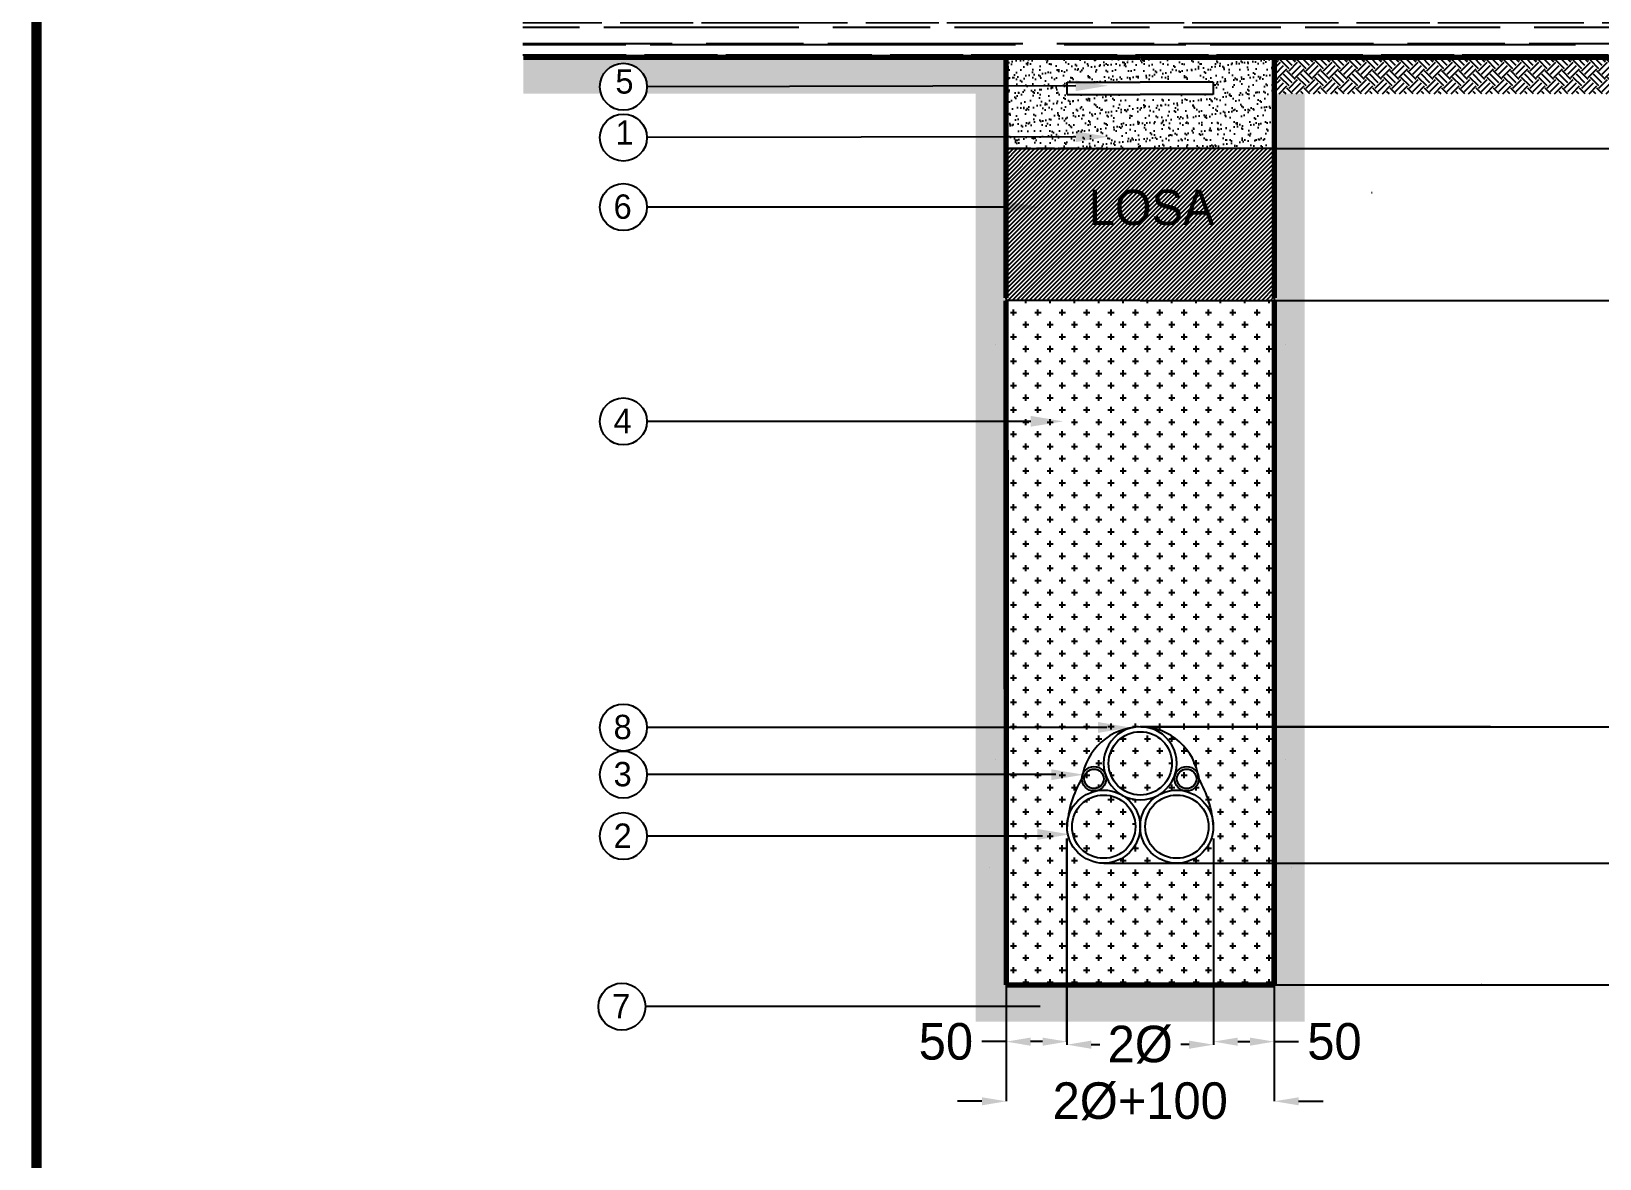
# Model space of a CAD drawing. Header units: inches. Extents: x -552 to 1399, y 96 to 2834.
# Drawn here: x -552 to 736, y 1208 to 2133 of the extents above; entities that cross this region are included whole.
import ezdxf

# ---------------------------------------------------------------- set-up
doc = ezdxf.new("R2010")
doc.units = ezdxf.units.IN
doc.header["$MEASUREMENT"] = 0
doc.layers.get('0').update_dxf_attribs({"color": 3})
doc.layers.get('Defpoints').update_dxf_attribs({"color": 50})
for name, color, linetype in [('Arena', 33, 'Continuous'), ('Cepa', 6, 'Continuous'), ('Cinta', 52, 'Continuous'), ('Dimensiones', 7, 'Continuous'), ('Ductos', 30, 'Continuous'), ('Flejes', 4, 'Continuous'), ('Loza', 3, 'Continuous'), ('Marco', 7, 'Continuous'), ('Textos', 7, 'Continuous'), ('Tierra', 34, 'Continuous')]:
    doc.layers.add(name, color=color, linetype=linetype)
doc.styles.get("Standard").update_dxf_attribs({"font": ''})
doc.styles.get('Standard').set_extended_font_data('Zurich Ex BT')
doc.dimstyles.get("Standard").update_dxf_attribs({"dimtxt": 30, "dimasz": 20, "dimexe": 0.18, "dimexo": 0.0625, "dimgap": 2, "dimtad": 0, "dimtih": 1, "dimtoh": 1, "dimdec": 0, "dimzin": 0, "dimdsep": 46, "dimtxsty": 'Standard', "dimcen": 0.09, "dimadec": 0, "dimazin": 0, "dimtfac": 1, "dimtdec": 0, "dimtofl": 0, "dimtmove": 0, "dimatfit": 3, "dimfxl": 0, "dimtolj": 1, "dimtzin": 0, "dimarcsym": 0})
pattern_1 = [(45, (-107.509, 2.515), (9e-16, 14.142136), [10, -10]), (45, (-110.161, 5.167), (9e-16, 14.142136), [10, -10]), (45, (-112.813, 7.819), (9e-16, 14.142136), [10, -10]), (135, (-112.813, 9.586), (-14.142136, 2e-15), [10, -10]), (135, (-110.161, 12.238), (-14.142136, 2e-15), [10, -10]), (135, (-107.509, 14.89), (-14.142136, 2e-15), [10, -10])]

# ---------------------------------------------------------------- blocks, each defined once
blk = doc.blocks.new('*D4')
at = {"layer": 'Defpoints', "color": 0}
for p in [(644.2, 1450.3), (469, 1350.3), (1167.6, 1350.3)]:
    blk.add_point(p, dxfattribs=at)
at = {"layer": 'Dimensiones', "color": 0, "lineweight": -2}
for p, q in [((644.3, 1450.3), (1167.8, 1450.3)), ((1167.6, 1430.3), (1167.6, 1417.6)), ((1167.6, 1370.3), (1167.6, 1383.1)), ((469, 1350.3), (1167.8, 1350.3))]:
    blk.add_line(p, q, dxfattribs=at)
at = {"layer": 'Dimensiones', "color": 0}
for points in [[(1164.2, 1430.3), (1170.9, 1430.3), (1167.6, 1450.3)], [(1164.2, 1370.3), (1170.9, 1370.3), (1167.6, 1350.3)]]:
    blk.add_solid(points, dxfattribs=at)
at = {"layer": 'Dimensiones', "color": 0, "insert": (1167.6, 1400.3), "char_height": 30, "attachment_point": 5}
blk.add_mtext('\\A1;100', dxfattribs=at)
blk = doc.blocks.new('*D5')
at = {"layer": 'Defpoints', "color": 0}
for p in [(248.9, 1470.5), (298.8, 1470.5), (298.8, 1303.8)]:
    blk.add_point(p, dxfattribs=at)
at = {"layer": 'Dimensiones', "color": 0, "lineweight": -2}
for p, q in [((248.9, 1470.5), (248.9, 1303.6)), ((298.8, 1470.5), (298.8, 1303.6)), ((248.9, 1303.8), (228.9, 1303.8)), ((278.8, 1303.8), (268.9, 1303.8))]:
    blk.add_line(p, q, dxfattribs=at)
at = {"layer": 'Dimensiones', "color": 0}
for points in [[(268.9, 1307.1), (268.9, 1300.4), (248.9, 1303.8)], [(278.8, 1307.1), (278.8, 1300.4), (298.8, 1303.8)]]:
    blk.add_solid(points, dxfattribs=at)
at = {"layer": 'Dimensiones', "color": 0, "insert": (199.4, 1303.8), "char_height": 30, "attachment_point": 5}
blk.add_mtext('\\A1;50', dxfattribs=at)
blk = doc.blocks.new('*D6')
at = {"layer": 'Defpoints', "color": 0}
for p in [(419.1, 1470.5), (469, 1470.5), (419.1, 1303.8)]:
    blk.add_point(p, dxfattribs=at)
at = {"layer": 'Dimensiones', "color": 0, "lineweight": -2}
for p, q in [((419.1, 1470.5), (419.1, 1303.6)), ((469, 1470.5), (469, 1303.6)), ((439.1, 1303.8), (449, 1303.8)), ((469, 1303.8), (489, 1303.8))]:
    blk.add_line(p, q, dxfattribs=at)
at = {"layer": 'Dimensiones', "color": 0}
for points in [[(439.1, 1307.1), (439.1, 1300.4), (419.1, 1303.8)], [(449, 1307.1), (449, 1300.4), (469, 1303.8)]]:
    blk.add_solid(points, dxfattribs=at)
at = {"layer": 'Dimensiones', "color": 0, "insert": (518.5, 1303.8), "char_height": 30, "attachment_point": 5}
blk.add_mtext('\\A1;50', dxfattribs=at)
blk = doc.blocks.new('*D7')
at = {"layer": 'Defpoints', "color": 0}
for p in [(865.6, 2312.1), (469.1, 1912.3), (1164.6, 1912.3)]:
    blk.add_point(p, dxfattribs=at)
at = {"layer": 'Dimensiones', "color": 0, "lineweight": -2}
for p, q in [((865.6, 2312.1), (1164.8, 2312.1)), ((1164.6, 2292.1), (1164.6, 2093)), ((1164.6, 1932.3), (1164.6, 2058.5)), ((469.2, 1912.3), (1164.8, 1912.3))]:
    blk.add_line(p, q, dxfattribs=at)
at = {"layer": 'Dimensiones', "color": 0}
for points in [[(1161.3, 2292.1), (1168, 2292.1), (1164.6, 2312.1)], [(1161.3, 1932.3), (1168, 1932.3), (1164.6, 1912.3)]]:
    blk.add_solid(points, dxfattribs=at)
at = {"layer": 'Dimensiones', "color": 0, "insert": (1164.6, 2075.7), "char_height": 30, "attachment_point": 5}
blk.add_mtext('\\A1;400', dxfattribs=at)
blk = doc.blocks.new('*D8')
at = {"layer": 'Defpoints', "color": 0}
for p in [(469.1, 2037.1), (469.2, 1912.3), (1032.3, 1912.3)]:
    blk.add_point(p, dxfattribs=at)
at = {"layer": 'Dimensiones', "color": 0, "lineweight": -2}
for p, q in [((469.2, 2037.1), (1032.5, 2037.1)), ((1032.3, 2017.1), (1032.3, 1995.1)), ((1032.3, 1932.3), (1032.3, 1960.6)), ((469.2, 1912.3), (1032.5, 1912.3))]:
    blk.add_line(p, q, dxfattribs=at)
at = {"layer": 'Dimensiones', "color": 0}
for points in [[(1028.9, 2017.1), (1035.6, 2017.1), (1032.3, 2037.1)], [(1028.9, 1932.3), (1035.6, 1932.3), (1032.3, 1912.3)]]:
    blk.add_solid(points, dxfattribs=at)
at = {"layer": 'Dimensiones', "color": 0, "insert": (1032.3, 1977.8), "char_height": 30, "attachment_point": 5}
blk.add_mtext('\\A1;125', dxfattribs=at)
blk = doc.blocks.new('*D9')
at = {"layer": 'Defpoints', "color": 0}
for p in [(1021.3, 1912.3), (720.1, 1562.3), (1163.9, 1562.3)]:
    blk.add_point(p, dxfattribs=at)
at = {"layer": 'Dimensiones', "color": 0, "lineweight": -2}
for p, q in [((1021.4, 1912.3), (1164, 1912.3)), ((1163.9, 1892.3), (1163.9, 1754.6)), ((1163.9, 1582.3), (1163.9, 1720.1)), ((720.1, 1562.3), (1164, 1562.3))]:
    blk.add_line(p, q, dxfattribs=at)
at = {"layer": 'Dimensiones', "color": 0}
for points in [[(1160.5, 1892.3), (1167.2, 1892.3), (1163.9, 1912.3)], [(1160.5, 1582.3), (1167.2, 1582.3), (1163.9, 1562.3)]]:
    blk.add_solid(points, dxfattribs=at)
at = {"layer": 'Dimensiones', "color": 0, "insert": (1163.9, 1737.3), "char_height": 30, "attachment_point": 5}
blk.add_mtext('\\A1;350', dxfattribs=at)
blk = doc.blocks.new('*D11')
at = {"layer": 'Defpoints', "color": 0}
for p in [(359.4, 1562.3), (359, 1450.3), (1166.5, 1450.3)]:
    blk.add_point(p, dxfattribs=at)
at = {"layer": 'Dimensiones', "color": 0, "lineweight": -2}
for p, q in [((359.4, 1562.3), (1166.6, 1562.3)), ((1166.5, 1542.3), (1166.5, 1525.3)), ((1166.5, 1470.3), (1166.5, 1487.4)), ((359.1, 1450.3), (1166.6, 1450.3))]:
    blk.add_line(p, q, dxfattribs=at)
at = {"layer": 'Dimensiones', "color": 0}
for points in [[(1163.1, 1542.3), (1169.8, 1542.3), (1166.5, 1562.3)], [(1163.1, 1470.3), (1169.8, 1470.3), (1166.5, 1450.3)]]:
    blk.add_solid(points, dxfattribs=at)
at = {"layer": 'Dimensiones', "color": 0, "insert": (1166.5, 1506.3), "char_height": 30, "attachment_point": 5}
blk.add_mtext('\\A1;1.866 Ø', dxfattribs=at)
blk = doc.blocks.new('*D12')
at = {"layer": 'Defpoints', "color": 0}
for p in [(298.8, 1303.8), (419.1, 1303.8), (419.1, 1301.3)]:
    blk.add_point(p, dxfattribs=at)
at = {"layer": 'Dimensiones', "color": 0, "lineweight": -2}
for p, q in [((298.8, 1303.7), (298.8, 1301.1)), ((318.8, 1301.3), (325.7, 1301.3)), ((399.1, 1301.3), (392.2, 1301.3)), ((419.1, 1303.7), (419.1, 1301.1))]:
    blk.add_line(p, q, dxfattribs=at)
at = {"layer": 'Dimensiones', "color": 0}
for points in [[(318.8, 1304.6), (318.8, 1297.9), (298.8, 1301.3)], [(399.1, 1304.6), (399.1, 1297.9), (419.1, 1301.3)]]:
    blk.add_solid(points, dxfattribs=at)
at = {"layer": 'Dimensiones', "color": 0, "insert": (359, 1301.3), "char_height": 30, "attachment_point": 5}
blk.add_mtext('\\A1;2Ø', dxfattribs=at)
blk = doc.blocks.new('*D13')
at = {"layer": 'Defpoints', "color": 0}
for p in [(249, 1254.8), (469.1, 1254.8), (469.1, 1254.8)]:
    blk.add_point(p, dxfattribs=at)
at = {"layer": 'Dimensiones', "color": 0, "lineweight": -2}
for p, q in [((229, 1254.8), (209, 1254.8)), ((249, 1254.9), (249, 1255)), ((469.1, 1254.9), (469.1, 1255)), ((489.1, 1254.8), (509.1, 1254.8))]:
    blk.add_line(p, q, dxfattribs=at)
at = {"layer": 'Dimensiones', "color": 0}
for points in [[(229, 1258.1), (229, 1251.5), (249, 1254.8)], [(489.1, 1258.1), (489.1, 1251.5), (469.1, 1254.8)]]:
    blk.add_solid(points, dxfattribs=at)
at = {"layer": 'Dimensiones', "color": 0, "insert": (359, 1254.8), "char_height": 30, "attachment_point": 5}
blk.add_mtext('\\A1;2Ø+100', dxfattribs=at)
blk = doc.blocks.new('MARCO')
at = {"layer": 'Marco', "const_width": 5.6}
blk.add_lwpolyline([(0, 0), (0, 1820), (1295, 1820), (1295, 0)], close=True, dxfattribs=at)
blk = doc.blocks.new('Marco y logo')
at = {"xscale": 1.5, "yscale": 1.5, "zscale": 1.5}
blk.add_blockref('MARCO', (-547.5, 100), dxfattribs=at)

msp = doc.modelspace()

# ---------------------------------------------------------------- hatches: boundary and pattern name
at = {"layer": 'Arena'}
h = msp.add_hatch(dxfattribs=at)
h.set_pattern_fill('CROSS', color=256, scale=40, style=0)
h.set_pattern_definition([(0, (-107.509, 2.515), (10, 10), [5, -15]), (90, (-105.009, 0.015), (-10, 10), [5, -15])])
h.paths.add_polyline_path([(359, 1350.3), (469, 1350.3), (469.1, 1912.3), (359, 1912.3), (248.8, 1912.3), (249, 1350.3)])
h.paths.add_polyline_path([(298.9, 1480.3, -1), (358.9, 1480.3, -1)], flags=16)
h.paths.add_polyline_path([(359, 1480.3, -1), (419, 1480.3, -1)], flags=16)
h.paths.add_polyline_path([(330.6, 1522.3, -0.070353), (331, 1519.6, -1), (311, 1519.6, -0.830425), (330.3, 1523.2, -0.509022), (359, 1562.3, -1.002086), (359, 1502.3, -0.318369)], flags=16)
h.paths.add_polyline_path([(387.1, 1519.6, -1), (407.1, 1519.6, -1)], flags=16)
h.paths.add_polyline_path([(333, 1532.3, -1), (385, 1532.3, -1)], flags=0)
h.paths.add_polyline_path([(313, 1519.6, -1), (329, 1519.6, -1)], flags=0)
h.paths.add_polyline_path([(355, 1480.3, -1), (303, 1480.3, -1)], flags=0)
h.paths.add_polyline_path([(363.1, 1480.3, -1), (415.1, 1480.3, -1)], flags=0)
h.paths.add_polyline_path([(415.1, 1480.3, 1), (363.1, 1480.3, 1)], flags=0)
h.paths.add_polyline_path([(405.1, 1519.6, 1), (389.1, 1519.6, 1)], flags=0)
at = {"layer": 'Dimensiones'}
h = msp.add_hatch(dxfattribs=at)
h.set_pattern_fill('AR-RROOF', color=256, scale=20, style=0)
h.set_pattern_definition([(0, (-107.51, 2.515), (44, 20), [300, -40, 100, -20]), (0, (-80.91, 12.515), (-20, 26.6), [60, -6.6, 120, -15]), (0, (-97.509, 19.515), (104, 13.4), [160, -28, 80, -20])])
h.paths.add_polyline_path([(359, 2312.1), (-147.2, 2312.1), (-147.2, 2244), (-100.5, 2200.4), (-199.3, 2200.4), (-148.1, 2169.9), (-148.1, 2112.1), (248.8, 2112.1), (469.1, 2112.1), (866, 2112.1), (866, 2169.9), (917.3, 2200.4), (818.5, 2200.4), (865.2, 2244), (865.2, 2312.1)])
h.paths.add_polyline_path([(236.9, 2249.3), (506.1, 2249.3), (506.1, 2195.6), (236.9, 2195.6)], flags=24)
h = msp.add_hatch(dxfattribs=at)
h.set_pattern_fill('AR-SAND', color=256, scale=5, style=0)
h.set_pattern_definition([(37.5, (-107.509, 2.515), (-0.314967, 9.63412), [0, -7.6, 0, -8.5, 0, -8.125]), (7.5, (-107.509, 2.515), (8.84888, 14.11073), [0, -4.1, 0, -6.85, 0, -2.625]), (327.5, (-113.659, 2.515), (15.57071, 0.028295), [0, -2.5, 0, -9, 0, -11.75]), (317.5, (-113.659, 2.515), (15.03063, 4.38838), [0, -1.25, 0, -5.9, 0, -6.75])])
h.paths.add_polyline_path([(359, 2081.5), (299, 2081.5), (299, 2088.7), (248.8, 2088.6), (248.8, 2037.1), (357.7, 2037.1), (469.1, 2037.1), (469.1, 2112.1), (248.8, 2112.1), (248.8, 2088.6), (299, 2088.7), (299, 2091.5), (359, 2091.5), (419, 2091.5), (419, 2081.5)])
at = {"layer": 'Loza'}
h = msp.add_hatch(dxfattribs=at)
h.set_pattern_fill('ANSI31', color=256, scale=20, style=0)
h.set_pattern_definition([(45, (-107.5093, 2.5153), (-1.767767, 1.767767), [])])
h.paths.add_polyline_path([(469.1, 1912.3), (469.1, 2037.1), (357.7, 2037.1), (248.8, 2037.1), (248.8, 1912.3), (359, 1912.3)])
h.paths.add_polyline_path([(299.8, 2010.6), (436.8, 2010.6), (436.8, 1966.3), (299.8, 1966.3)], flags=24)
at = {"layer": 'Tierra'}
h = msp.add_hatch(dxfattribs=at)
h.set_pattern_fill('EARTH', color=256, scale=40, angle=45, style=0)
h.set_pattern_definition(pattern_1)
h.paths.add_polyline_path([(359, 1350.3), (298.8, 1350.3), (298.8, 1320.3), (359, 1320.3)])
h.paths.add_polyline_path([(298.8, 1350.3), (249, 1350.3), (248.8, 1350.3), (248.8, 1483.9), (223.8, 1483.9), (223.8, 1320.3), (298.8, 1320.3)])
h.paths.add_polyline_path([(248.8, 1648.3), (223.8, 1648.3), (223.8, 1483.9), (248.8, 1483.9)])
h.paths.add_polyline_path([(248.8, 1750.9), (223.8, 1750.9), (223.8, 1648.3), (248.8, 1648.3)])
h.paths.add_polyline_path([(248.8, 1813.1), (223.8, 1813.1), (223.8, 1750.9), (248.8, 1750.9)])
h.paths.add_polyline_path([(248.8, 1989), (223.8, 1989), (223.8, 1813.1), (248.8, 1813.1)])
h.paths.add_polyline_path([(248.8, 2046.7), (223.8, 2046.6), (223.8, 1989), (248.8, 1989)])
h.paths.add_polyline_path([(248.8, 2088.6), (-46.2, 2087.9, -0.076823), (-47.1, 2082.1), (223.8, 2082.1), (223.8, 2046.6), (248.8, 2046.7)])
h.paths.add_polyline_path([(248.8, 2112.1), (-147.6, 2112.1), (-147.6, 2082.1), (-83.9, 2082.1, -0.076817), (-84.8, 2087.9, -0.999988), (-46.2, 2087.9), (248.8, 2088.6)])
h = msp.add_hatch(dxfattribs=at)
h.set_pattern_fill('EARTH', color=256, scale=40, angle=45, style=0)
h.set_pattern_definition(pattern_1)
h.paths.add_polyline_path([(865.6, 2112.1), (469.1, 2112.1), (469.1, 2082.1), (865.6, 2082.1)])
h = msp.add_hatch(dxfattribs=at)
h.set_pattern_fill('EARTH', color=256, scale=40, angle=45, style=0)
h.set_pattern_definition([(135, (825.455, 2.515), (-9e-16, 14.142136), [10, -10]), (135, (828.107, 5.167), (-9e-16, 14.142136), [10, -10]), (135, (830.759, 7.819), (-9e-16, 14.142136), [10, -10]), (45, (830.759, 9.586), (14.142136, 2e-15), [10, -10]), (45, (828.107, 12.238), (14.142136, 2e-15), [10, -10]), (45, (825.455, 14.89), (14.142136, 2e-15), [10, -10])])
h.paths.add_polyline_path([(359, 1350.3), (419.1, 1350.3), (419.1, 1320.3), (359, 1320.3)])
h.paths.add_polyline_path([(419.1, 1350.3), (469, 1350.3), (469.1, 1350.3), (469.1, 1483.9), (494.1, 1483.9), (494.1, 1320.3), (419.1, 1320.3)])
h.paths.add_polyline_path([(469.1, 1648.3), (494.1, 1648.3), (494.1, 1483.9), (469.1, 1483.9)])
h.paths.add_polyline_path([(469.1, 1750.9), (494.1, 1750.9), (494.1, 1648.3), (469.1, 1648.3)])
h.paths.add_polyline_path([(469.1, 1813.1), (494.1, 1813.1), (494.1, 1750.9), (469.1, 1750.9)])
h.paths.add_polyline_path([(469.1, 1989), (494.1, 1989), (494.1, 1813.1), (469.1, 1813.1)])
h.paths.add_polyline_path([(469.1, 2046.7), (494.1, 2046.6), (494.1, 1989), (469.1, 1989)])
h.paths.add_polyline_path([(494.1, 2082.1), (469.1, 2082.1), (469.1, 2046.7), (494.1, 2046.6)])

# ---------------------------------------------------------------- linework, layer by layer
for p, q in [((248.8, 2112.1), (-147.6, 2112.1)), ((248.8, 2112.1), (248.8, 1350.3)), ((469.1, 2112.1), (469.1, 1350.3)), ((469.1, 2112.1), (865.6, 2112.1)), ((248.8, 2037.1), (248.8, 1913.6)), ((269.1, 2037.1), (248.8, 2037.1)), ((248.8, 2037.1), (357.7, 2037.1)), ((288.5, 2037.1), (273.9, 2037.1)), ((307.9, 2037.1), (293.4, 2037.1)), ((317.7, 2037.1), (312.8, 2037.1)), ((327.4, 2037.1), (322.5, 2037.1)), ((356.8, 2037.1), (356.4, 2037.1)), ((470.2, 2037.1), (357.7, 2037.1)), ((361.1, 2037.1), (361.5, 2037.1)), ((548.8, 2001), (549.5, 2001)), ((248.8, 1912.3), (248.8, 1912.1)), ((359, 1912.3), (248.8, 1912.3)), ((359, 1912.3), (469.1, 1912.3)), ((248.8, 1888.7), (248.8, 1888.7)), ((248.8, 1888.7), (248.8, 1804.4)), ((469.1, 1888.7), (469.1, 1888.7)), ((469.1, 1888.7), (469.1, 1804.4)), ((249, 1350.3), (248.9, 1470.5)), ((469, 1350.3), (469, 1470.5)), ((339.5, 1350.3), (248.8, 1350.3)), ((249, 1350.3), (339.5, 1350.3)), ((359, 1350.3), (249, 1350.3)), ((359, 1350.3), (469, 1350.3)), ((378.5, 1350.3), (469.1, 1350.3)), ((469, 1350.3), (378.5, 1350.3)), ((639.5, 1350.3), (639.3, 1350.3))]:
    msp.add_line(p, q)
at = {"linetype": 'Continuous'}
for p, q in [((248.8, 1913.6), (248.8, 2037.2)), ((248.8, 1562.3), (248.8, 1912.3)), ((469.1, 1562.3), (469.1, 1912.3)), ((248.8, 1805.6), (248.8, 1896.7)), ((469.1, 1805.6), (469.1, 1896.7)), ((239.9, 1875.9), (239.9, 1875.9)), ((478.1, 1875.9), (478.1, 1875.9)), ((248.8, 1796.4), (248.8, 1796.4)), ((239.9, 1535.8), (239.9, 1535.8)), ((478.1, 1535.8), (478.1, 1535.8))]:
    msp.add_line(p, q, dxfattribs=at)
msp.add_lwpolyline([(-148.1, 2105.5, 0, 0, 0), (-148.1, 2169.9, 0, 0, 0), (-199.3, 2200.4, 0, 0, 0), (-100.5, 2200.4, 0, 0, 0), (-147.2, 2244, 0, 0, 0), (-147.2, 2312.3, 9.18, 9.18, 0)], format="xyseb")
at = {"layer": 'Arena'}
for p, q in [((235.1, 1446.9), (235.1, 1446.9)), ((482.9, 1446.9), (482.9, 1446.9))]:
    msp.add_line(p, q, dxfattribs=at)
at = {"layer": 'Cepa', "const_width": 4.45}
for points in [[(-147.6, 2112.1), (339.5, 2112.1)], [(358.8, 2112.1), (339.5, 2112.1)], [(865.6, 2112.1), (359, 2112.1)], [(359, 1350.3), (249, 1350.3)], [(359, 1350.3), (469, 1350.3)]]:
    msp.add_lwpolyline(points, dxfattribs=at)
at = {"layer": 'Cepa', "linetype": 'Continuous', "const_width": 4.45}
for points in [[(248.8, 2114.8), (248.8, 1914.3)], [(469.1, 2114.8), (469.1, 1914.3)], [(248.8, 1912.3), (249, 1350.3)], [(469.1, 1912.3), (469, 1350.3)]]:
    msp.add_lwpolyline(points, dxfattribs=at)
at = {"layer": 'Cinta'}
for p, q in [((299, 2081.5), (299, 2091.5)), ((299, 2091.5), (359, 2091.5)), ((419, 2091.5), (359, 2091.5)), ((419, 2091.5), (419, 2081.5)), ((299, 2081.5), (359, 2081.5)), ((419, 2081.5), (359, 2081.5))]:
    msp.add_line(p, q, dxfattribs=at)
at = {"layer": 'Dimensiones'}
for p, q in [((248.8, 2112.1), (469.1, 2112.1)), ((646.7, 1562.3), (359, 1562.3)), ((646.7, 1562.3), (720.1, 1562.3)), ((298.8, 1303.6), (298.8, 1470.5)), ((389, 1450.3), (720.1, 1450.3)), ((249, 1350.3), (249, 1254.8)), ((469.1, 1350.3), (469.1, 1254.8))]:
    msp.add_line(p, q, dxfattribs=at)
at = {"layer": 'Ductos'}
for centre, radius in [((359, 1532.3), 26), ((321, 1519.6), 10), ((321, 1519.6), 8), ((397.1, 1519.6), 10), ((397.1, 1519.6), 8), ((328.9, 1480.3), 30), ((389, 1480.3), 30), ((329, 1480.3), 26), ((389.1, 1480.3), 26)]:
    msp.add_circle(centre, radius, dxfattribs=at)
for centre, start, end in [((358.9, 1532.3), 89.8806, 270.1194), ((359, 1532.3), 269.8806, 90.1194)]:
    msp.add_arc(centre, 30, start, end, dxfattribs=at)
at = {"layer": 'Flejes'}
msp.add_line((329, 1450.3), (389, 1450.3), dxfattribs=at)
for centre, radius, start, end in [((359.9, 1512.9), 49.4, 91.1943, 172.2866), ((358.6, 1513.5), 48.9, 7.1537, 89.0446), ((384.5, 1475.6), 85.7, 149.1584, 176.8413), ((333.5, 1475.6), 85.7, 3.1587, 30.8416)]:
    msp.add_arc(centre, radius, start, end, dxfattribs=at)
at = {"layer": 'Textos'}
for p, q in [((-65.5, 2087.9), (-65.5, 2087.9)), ((-65.5, 2087.9), (-65.5, 2087.9)), ((306, 2088.7), (-46.4, 2087.9)), ((306, 2046.8), (-46.4, 2046.1)), ((-46.4, 2046.1), (-46.2, 2046.1)), ((249.8, 1989), (-46.2, 1989)), ((-9.9, 1989), (-46.2, 1989)), ((269.1, 1813.1), (-46.2, 1813.1)), ((331.6, 1561.7), (-46.2, 1561.7)), ((289.6, 1523), (-46.2, 1523)), ((278.6, 1472.6), (-46.2, 1472.6)), ((276.9, 1332.5), (-47.4, 1332.5))]:
    msp.add_line(p, q, dxfattribs=at)
for centre in [(-65.5, 2087.9), (-65.5, 2046.1), (-65.5, 1989), (-65.5, 1813.1), (-65.5, 1561.7), (-65.5, 1523), (-65.5, 1472.6), (-66.7, 1332.5)]:
    msp.add_circle(centre, 19.3, dxfattribs=at)
for points in [[(306, 2093.1), (306, 2084.3), (332.6, 2088.7)], [(306, 2051.3), (306, 2042.4), (332.6, 2046.8)], [(249.8, 1993.5), (249.8, 1984.6), (276.4, 1989)], [(269.1, 1817.6), (269.1, 1808.7), (295.7, 1813.1)], [(324.3, 1566.2), (324.3, 1557.3), (351, 1561.7)], [(286, 1527.4), (286, 1518.6), (312.6, 1523)], [(274.6, 1478.4), (274.6, 1469.5), (301.2, 1474)], [(276.9, 1336.6), (276.9, 1328.4), (301.5, 1332.5)]]:
    msp.add_solid(points, dxfattribs=at)

# ---------------------------------------------------------------- block references
at = {"layer": 'Dimensiones'}
msp.add_blockref('Marco y logo', (0, 0), dxfattribs=at)

# ---------------------------------------------------------------- texts
at = {"insert": (368.3, 2003.3), "char_height": 28.91, "width": 97.921, "attachment_point": 2}
msp.add_mtext('LOSA', dxfattribs=at)
at = {"layer": 'Textos', "attachment_point": 5}
for s, insert, char_height in [('{\\fZurich BlkEx BT|b0|i0|c0|p34;5}', (-64.6, 2092.1), 20.012), ('{\\fZurich BlkEx BT|b0|i0|c0|p34;1}', (-64.6, 2050.2), 20.012), ('6', (-66.1, 1989.3), 20), ('4', (-66.1, 1813.4), 20), ('8', (-66.1, 1562), 20), ('3', (-66.1, 1523.3), 20), ('2', (-66.1, 1472.9), 20), ('7', (-67.3, 1332.8), 20)]:
    msp.add_mtext(s, dxfattribs=dict(at, insert=insert, char_height=char_height))

# ---------------------------------------------------------------- dimensions: what is measured, and where the dimension line sits
at = {"layer": 'Dimensiones'}
for base, p1, p2, angle, picture, middle in [((1164.6, 1912.3), (865.6, 2312.1), (469.1, 1912.3), 90, '*D7', (1164.6, 2075.7)), ((1032.3, 1912.3), (469.1, 2037.1), (469.2, 1912.3), 90, '*D8', (1032.3, 1977.8)), ((1163.9, 1562.3), (1021.3, 1912.3), (720.1, 1562.3), 90, '*D9', (1163.9, 1737.3)), ((419.1, 1303.8), (469, 1470.5), (419.1, 1470.5), 180, '*D6', (518.5, 1303.8)), ((1167.6, 1350.3), (644.2, 1450.3), (469, 1350.3), 90, '*D4', (1167.6, 1400.3))]:
    dim = msp.add_linear_dim(base=base, p1=p1, p2=p2, angle=angle, dimstyle='Standard', override={"dimtxt": 30}, dxfattribs=at)
    dim.commit()
    dim.dimension.update_dxf_attribs({"geometry": picture, "text_midpoint": middle, "dimtype": 160})
dim = msp.add_linear_dim(base=(1166.5, 1450.3), p1=(359.4, 1562.3), p2=(359, 1450.3), angle=90, text='1.866 Ø', dimstyle='Standard', override={"dimtxt": 30}, dxfattribs=at)
dim.commit()
dim.dimension.update_dxf_attribs({"geometry": '*D11', "text_midpoint": (1166.5, 1506.3), "dimtype": 160})
dim = msp.add_linear_dim(base=(298.8, 1303.8), p1=(248.9, 1470.5), p2=(298.8, 1470.5), dimstyle='Standard', override={"dimtxt": 30}, dxfattribs=at)
dim.commit()
dim.dimension.update_dxf_attribs({"geometry": '*D5', "text_midpoint": (199.4, 1303.8), "dimtype": 160})
dim = msp.add_linear_dim(base=(419.1, 1301.3), p1=(298.8, 1303.8), p2=(419.1, 1303.8), text='2Ø', dimstyle='Standard', override={"dimtxt": 30}, dxfattribs=at)
dim.commit()
dim.dimension.update_dxf_attribs({"geometry": '*D12', "text_midpoint": (359, 1301.3), "dimtype": 160})
dim = msp.add_linear_dim(base=(469.1, 1254.8), p1=(249, 1254.8), p2=(469.1, 1254.8), text='2Ø+100', dimstyle='Standard', dxfattribs=at)
dim.commit()
dim.dimension.update_dxf_attribs({"geometry": '*D13', "text_midpoint": (359, 1254.8)})

doc.saveas('drawing.dxf')
